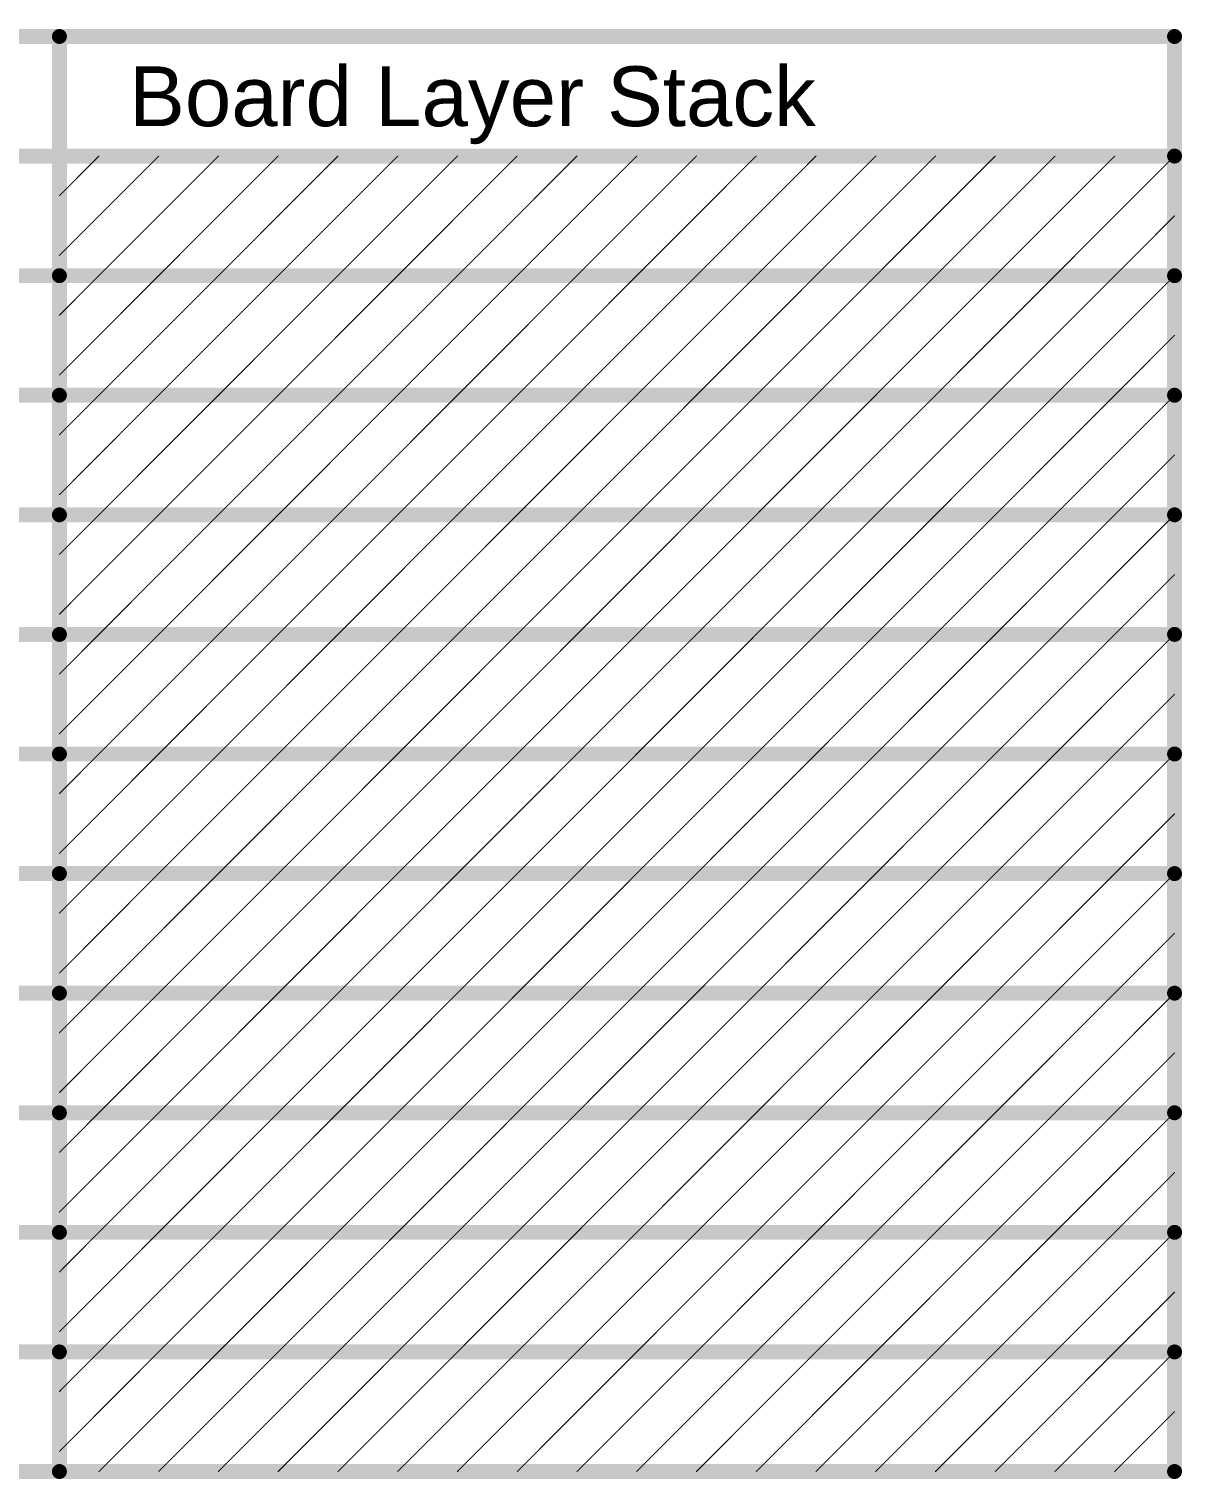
# Model space of a CAD drawing. Header units: inches. Extents: x 0 to 35.2, y -0.7 to 15.9.
# Drawn here: x 6.689 to 7.847, y 2.277 to 3.733 of the extents above; entities that cross this region are included whole.
import ezdxf

# ---------------------------------------------------------------- set-up
doc = ezdxf.new("R2010")
doc.units = ezdxf.units.IN
doc.header["$MEASUREMENT"] = 0
doc.layers.add('Mechanical 3', color=76, linetype='Continuous')
doc.styles.add('Arial', font='', dxfattribs={"height": 0.2})
doc.styles.get('Arial').set_extended_font_data('Arial')

msp = doc.modelspace()

# ---------------------------------------------------------------- linework, layer by layer
at = {"layer": 'Mechanical 3'}
for points, const_width in [([(3.3003, 3.725), (7.8391, 3.725)], 0.015), ([(6.7195, 2.285), (6.7195, 3.725)], 0.015), ([(7.8391, 2.285), (7.8391, 3.725)], 0.015), ([(3.3003, 3.605), (7.8391, 3.605)], 0.015), ([(6.7195, 3.5053), (6.8191, 3.605)], 0.001), ([(6.7195, 3.5653), (6.7591, 3.605)], 0.001), ([(6.7591, 3.485), (6.8791, 3.605)], 0.001), ([(6.8191, 3.485), (6.9391, 3.605)], 0.001), ([(6.8791, 3.485), (6.9991, 3.605)], 0.001), ([(6.9391, 3.485), (7.0591, 3.605)], 0.001), ([(6.9991, 3.485), (7.1191, 3.605)], 0.001), ([(7.0591, 3.485), (7.1791, 3.605)], 0.001), ([(7.1191, 3.485), (7.2391, 3.605)], 0.001), ([(7.1791, 3.485), (7.2991, 3.605)], 0.001), ([(7.2391, 3.485), (7.3591, 3.605)], 0.001), ([(7.2991, 3.485), (7.4191, 3.605)], 0.001), ([(7.3591, 3.485), (7.4791, 3.605)], 0.001), ([(7.4191, 3.485), (7.5391, 3.605)], 0.001), ([(7.4791, 3.485), (7.5991, 3.605)], 0.001), ([(7.5391, 3.485), (7.6591, 3.605)], 0.001), ([(7.5991, 3.485), (7.7191, 3.605)], 0.001), ([(7.6591, 3.485), (7.7791, 3.605)], 0.001), ([(7.7191, 3.485), (7.8391, 3.605)], 0.001), ([(7.7791, 3.485), (7.8391, 3.545)], 0.001), ([(6.1496, 3.485), (6.7195, 3.485)], 0.015), ([(6.7195, 3.485), (7.8391, 3.485)], 0.015), ([(6.7195, 3.3853), (6.8191, 3.485)], 0.001), ([(6.7195, 3.4453), (6.7591, 3.485)], 0.001), ([(6.7591, 3.365), (6.8791, 3.485)], 0.001), ([(6.8191, 3.365), (6.9391, 3.485)], 0.001), ([(6.8791, 3.365), (6.9991, 3.485)], 0.001), ([(6.9391, 3.365), (7.0591, 3.485)], 0.001), ([(6.9991, 3.365), (7.1191, 3.485)], 0.001), ([(7.0591, 3.365), (7.1791, 3.485)], 0.001), ([(7.1191, 3.365), (7.2391, 3.485)], 0.001), ([(7.1791, 3.365), (7.2991, 3.485)], 0.001), ([(7.2391, 3.365), (7.3591, 3.485)], 0.001), ([(7.2991, 3.365), (7.4191, 3.485)], 0.001), ([(7.3591, 3.365), (7.4791, 3.485)], 0.001), ([(7.4191, 3.365), (7.5391, 3.485)], 0.001), ([(7.4791, 3.365), (7.5991, 3.485)], 0.001), ([(7.5391, 3.365), (7.6591, 3.485)], 0.001), ([(7.5991, 3.365), (7.7191, 3.485)], 0.001), ([(7.6591, 3.365), (7.7791, 3.485)], 0.001), ([(7.7191, 3.365), (7.8391, 3.485)], 0.001), ([(7.7791, 3.365), (7.8391, 3.425)], 0.001), ([(6.1496, 3.365), (6.7195, 3.365)], 0.015), ([(6.7195, 3.365), (7.8391, 3.365)], 0.015), ([(6.7195, 3.2653), (6.8191, 3.365)], 0.001), ([(6.7195, 3.3253), (6.7591, 3.365)], 0.001), ([(6.7591, 3.245), (6.8791, 3.365)], 0.001), ([(6.8191, 3.245), (6.9391, 3.365)], 0.001), ([(6.8791, 3.245), (6.9991, 3.365)], 0.001), ([(6.9391, 3.245), (7.0591, 3.365)], 0.001), ([(6.9991, 3.245), (7.1191, 3.365)], 0.001), ([(7.0591, 3.245), (7.1791, 3.365)], 0.001), ([(7.1191, 3.245), (7.2391, 3.365)], 0.001), ([(7.1791, 3.245), (7.2991, 3.365)], 0.001), ([(7.2391, 3.245), (7.3591, 3.365)], 0.001), ([(7.2991, 3.245), (7.4191, 3.365)], 0.001), ([(7.3591, 3.245), (7.4791, 3.365)], 0.001), ([(7.4191, 3.245), (7.5391, 3.365)], 0.001), ([(7.4791, 3.245), (7.5991, 3.365)], 0.001), ([(7.5391, 3.245), (7.6591, 3.365)], 0.001), ([(7.5991, 3.245), (7.7191, 3.365)], 0.001), ([(7.6591, 3.245), (7.7791, 3.365)], 0.001), ([(7.7191, 3.245), (7.8391, 3.365)], 0.001), ([(7.7791, 3.245), (7.8391, 3.305)], 0.001), ([(6.1496, 3.245), (6.7195, 3.245)], 0.015), ([(6.7195, 3.245), (7.8391, 3.245)], 0.015), ([(6.7195, 3.1453), (6.8191, 3.245)], 0.001), ([(6.7195, 3.2053), (6.7591, 3.245)], 0.001), ([(6.7591, 3.125), (6.8791, 3.245)], 0.001), ([(6.8191, 3.125), (6.9391, 3.245)], 0.001), ([(6.8791, 3.125), (6.9991, 3.245)], 0.001), ([(6.9391, 3.125), (7.0591, 3.245)], 0.001), ([(6.9991, 3.125), (7.1191, 3.245)], 0.001), ([(7.0591, 3.125), (7.1791, 3.245)], 0.001), ([(7.1191, 3.125), (7.2391, 3.245)], 0.001), ([(7.1791, 3.125), (7.2991, 3.245)], 0.001), ([(7.2391, 3.125), (7.3591, 3.245)], 0.001), ([(7.2991, 3.125), (7.4191, 3.245)], 0.001), ([(7.3591, 3.125), (7.4791, 3.245)], 0.001), ([(7.4191, 3.125), (7.5391, 3.245)], 0.001), ([(7.4791, 3.125), (7.5991, 3.245)], 0.001), ([(7.5391, 3.125), (7.6591, 3.245)], 0.001), ([(7.5991, 3.125), (7.7191, 3.245)], 0.001), ([(7.6591, 3.125), (7.7791, 3.245)], 0.001), ([(7.7191, 3.125), (7.8391, 3.245)], 0.001), ([(7.7791, 3.125), (7.8391, 3.185)], 0.001), ([(6.1496, 3.125), (6.7195, 3.125)], 0.015), ([(6.7195, 3.125), (7.8391, 3.125)], 0.015), ([(6.7195, 3.0253), (6.8191, 3.125)], 0.001), ([(6.7195, 3.0853), (6.7591, 3.125)], 0.001), ([(6.7591, 3.005), (6.8791, 3.125)], 0.001), ([(6.8191, 3.005), (6.9391, 3.125)], 0.001), ([(6.8791, 3.005), (6.9991, 3.125)], 0.001), ([(6.9391, 3.005), (7.0591, 3.125)], 0.001), ([(6.9991, 3.005), (7.1191, 3.125)], 0.001), ([(7.0591, 3.005), (7.1791, 3.125)], 0.001), ([(7.1191, 3.005), (7.2391, 3.125)], 0.001), ([(7.1791, 3.005), (7.2991, 3.125)], 0.001), ([(7.2391, 3.005), (7.3591, 3.125)], 0.001), ([(7.2991, 3.005), (7.4191, 3.125)], 0.001), ([(7.3591, 3.005), (7.4791, 3.125)], 0.001), ([(7.4191, 3.005), (7.5391, 3.125)], 0.001), ([(7.4791, 3.005), (7.5991, 3.125)], 0.001), ([(7.5391, 3.005), (7.6591, 3.125)], 0.001), ([(7.5991, 3.005), (7.7191, 3.125)], 0.001), ([(7.6591, 3.005), (7.7791, 3.125)], 0.001), ([(7.7191, 3.005), (7.8391, 3.125)], 0.001), ([(7.7791, 3.005), (7.8391, 3.065)], 0.001), ([(6.1496, 3.005), (6.7195, 3.005)], 0.015), ([(6.7195, 3.005), (7.8391, 3.005)], 0.015), ([(6.7195, 2.9053), (6.8191, 3.005)], 0.001), ([(6.7195, 2.9653), (6.7591, 3.005)], 0.001), ([(6.7591, 2.885), (6.8791, 3.005)], 0.001), ([(6.8191, 2.885), (6.9391, 3.005)], 0.001), ([(6.8791, 2.885), (6.9991, 3.005)], 0.001), ([(6.9391, 2.885), (7.0591, 3.005)], 0.001), ([(6.9991, 2.885), (7.1191, 3.005)], 0.001), ([(7.0591, 2.885), (7.1791, 3.005)], 0.001), ([(7.1191, 2.885), (7.2391, 3.005)], 0.001), ([(7.1791, 2.885), (7.2991, 3.005)], 0.001), ([(7.2391, 2.885), (7.3591, 3.005)], 0.001), ([(7.2991, 2.885), (7.4191, 3.005)], 0.001), ([(7.3591, 2.885), (7.4791, 3.005)], 0.001), ([(7.4191, 2.885), (7.5391, 3.005)], 0.001), ([(7.4791, 2.885), (7.5991, 3.005)], 0.001), ([(7.5391, 2.885), (7.6591, 3.005)], 0.001), ([(7.5991, 2.885), (7.7191, 3.005)], 0.001), ([(7.6591, 2.885), (7.7791, 3.005)], 0.001), ([(7.7191, 2.885), (7.8391, 3.005)], 0.001), ([(7.7791, 2.885), (7.8391, 2.945)], 0.001), ([(6.1496, 2.885), (6.7195, 2.885)], 0.015), ([(6.7195, 2.885), (7.8391, 2.885)], 0.015), ([(6.7195, 2.7853), (6.8191, 2.885)], 0.001), ([(6.7195, 2.8453), (6.7591, 2.885)], 0.001), ([(6.7591, 2.765), (6.8791, 2.885)], 0.001), ([(6.8191, 2.765), (6.9391, 2.885)], 0.001), ([(6.8791, 2.765), (6.9991, 2.885)], 0.001), ([(6.9391, 2.765), (7.0591, 2.885)], 0.001), ([(6.9991, 2.765), (7.1191, 2.885)], 0.001), ([(7.0591, 2.765), (7.1791, 2.885)], 0.001), ([(7.1191, 2.765), (7.2391, 2.885)], 0.001), ([(7.1791, 2.765), (7.2991, 2.885)], 0.001), ([(7.2391, 2.765), (7.3591, 2.885)], 0.001), ([(7.2991, 2.765), (7.4191, 2.885)], 0.001), ([(7.3591, 2.765), (7.4791, 2.885)], 0.001), ([(7.4191, 2.765), (7.5391, 2.885)], 0.001), ([(7.4791, 2.765), (7.5991, 2.885)], 0.001), ([(7.5391, 2.765), (7.6591, 2.885)], 0.001), ([(7.5991, 2.765), (7.7191, 2.885)], 0.001), ([(7.6591, 2.765), (7.7791, 2.885)], 0.001), ([(7.7191, 2.765), (7.8391, 2.885)], 0.001), ([(7.7791, 2.765), (7.8391, 2.825)], 0.001), ([(6.1496, 2.765), (6.7195, 2.765)], 0.015), ([(6.7195, 2.765), (7.8391, 2.765)], 0.015), ([(6.7195, 2.6653), (6.8191, 2.765)], 0.001), ([(6.7195, 2.7253), (6.7591, 2.765)], 0.001), ([(6.7591, 2.645), (6.8791, 2.765)], 0.001), ([(6.8191, 2.645), (6.9391, 2.765)], 0.001), ([(6.8791, 2.645), (6.9991, 2.765)], 0.001), ([(6.9391, 2.645), (7.0591, 2.765)], 0.001), ([(6.9991, 2.645), (7.1191, 2.765)], 0.001), ([(7.0591, 2.645), (7.1791, 2.765)], 0.001), ([(7.1191, 2.645), (7.2391, 2.765)], 0.001), ([(7.1791, 2.645), (7.2991, 2.765)], 0.001), ([(7.2391, 2.645), (7.3591, 2.765)], 0.001), ([(7.2991, 2.645), (7.4191, 2.765)], 0.001), ([(7.3591, 2.645), (7.4791, 2.765)], 0.001), ([(7.4191, 2.645), (7.5391, 2.765)], 0.001), ([(7.4791, 2.645), (7.5991, 2.765)], 0.001), ([(7.5391, 2.645), (7.6591, 2.765)], 0.001), ([(7.5991, 2.645), (7.7191, 2.765)], 0.001), ([(7.6591, 2.645), (7.7791, 2.765)], 0.001), ([(7.7191, 2.645), (7.8391, 2.765)], 0.001), ([(7.7791, 2.645), (7.8391, 2.705)], 0.001), ([(6.1496, 2.645), (6.7195, 2.645)], 0.015), ([(6.7195, 2.645), (7.8391, 2.645)], 0.015), ([(6.7195, 2.5453), (6.8191, 2.645)], 0.001), ([(6.7195, 2.6053), (6.7591, 2.645)], 0.001), ([(6.7591, 2.525), (6.8791, 2.645)], 0.001), ([(6.8191, 2.525), (6.9391, 2.645)], 0.001), ([(6.8791, 2.525), (6.9991, 2.645)], 0.001), ([(6.9391, 2.525), (7.0591, 2.645)], 0.001), ([(6.9991, 2.525), (7.1191, 2.645)], 0.001), ([(7.0591, 2.525), (7.1791, 2.645)], 0.001), ([(7.1191, 2.525), (7.2391, 2.645)], 0.001), ([(7.1791, 2.525), (7.2991, 2.645)], 0.001), ([(7.2391, 2.525), (7.3591, 2.645)], 0.001), ([(7.2991, 2.525), (7.4191, 2.645)], 0.001), ([(7.3591, 2.525), (7.4791, 2.645)], 0.001), ([(7.4191, 2.525), (7.5391, 2.645)], 0.001), ([(7.4791, 2.525), (7.5991, 2.645)], 0.001), ([(7.5391, 2.525), (7.6591, 2.645)], 0.001), ([(7.5991, 2.525), (7.7191, 2.645)], 0.001), ([(7.6591, 2.525), (7.7791, 2.645)], 0.001), ([(7.7191, 2.525), (7.8391, 2.645)], 0.001), ([(7.7791, 2.525), (7.8391, 2.585)], 0.001), ([(6.1496, 2.525), (6.7195, 2.525)], 0.015), ([(6.7195, 2.525), (7.8391, 2.525)], 0.015), ([(6.7195, 2.4253), (6.8191, 2.525)], 0.001), ([(6.7195, 2.4853), (6.7591, 2.525)], 0.001), ([(6.7591, 2.405), (6.8791, 2.525)], 0.001), ([(6.8191, 2.405), (6.9391, 2.525)], 0.001), ([(6.8791, 2.405), (6.9991, 2.525)], 0.001), ([(6.9391, 2.405), (7.0591, 2.525)], 0.001), ([(6.9991, 2.405), (7.1191, 2.525)], 0.001), ([(7.0591, 2.405), (7.1791, 2.525)], 0.001), ([(7.1191, 2.405), (7.2391, 2.525)], 0.001), ([(7.1791, 2.405), (7.2991, 2.525)], 0.001), ([(7.2391, 2.405), (7.3591, 2.525)], 0.001), ([(7.2991, 2.405), (7.4191, 2.525)], 0.001), ([(7.3591, 2.405), (7.4791, 2.525)], 0.001), ([(7.4191, 2.405), (7.5391, 2.525)], 0.001), ([(7.4791, 2.405), (7.5991, 2.525)], 0.001), ([(7.5391, 2.405), (7.6591, 2.525)], 0.001), ([(7.5991, 2.405), (7.7191, 2.525)], 0.001), ([(7.6591, 2.405), (7.7791, 2.525)], 0.001), ([(7.7191, 2.405), (7.8391, 2.525)], 0.001), ([(7.7791, 2.405), (7.8391, 2.465)], 0.001), ([(6.1496, 2.405), (6.7195, 2.405)], 0.015), ([(6.7195, 2.405), (7.8391, 2.405)], 0.015), ([(6.7195, 2.3053), (6.8191, 2.405)], 0.001), ([(6.7195, 2.3653), (6.7591, 2.405)], 0.001), ([(6.7591, 2.285), (6.8791, 2.405)], 0.001), ([(6.8191, 2.285), (6.9391, 2.405)], 0.001), ([(6.8791, 2.285), (6.9991, 2.405)], 0.001), ([(6.9391, 2.285), (7.0591, 2.405)], 0.001), ([(6.9991, 2.285), (7.1191, 2.405)], 0.001), ([(7.0591, 2.285), (7.1791, 2.405)], 0.001), ([(7.1191, 2.285), (7.2391, 2.405)], 0.001), ([(7.1791, 2.285), (7.2991, 2.405)], 0.001), ([(7.2391, 2.285), (7.3591, 2.405)], 0.001), ([(7.2991, 2.285), (7.4191, 2.405)], 0.001), ([(7.3591, 2.285), (7.4791, 2.405)], 0.001), ([(7.4191, 2.285), (7.5391, 2.405)], 0.001), ([(7.4791, 2.285), (7.5991, 2.405)], 0.001), ([(7.5391, 2.285), (7.6591, 2.405)], 0.001), ([(7.5991, 2.285), (7.7191, 2.405)], 0.001), ([(7.6591, 2.285), (7.7791, 2.405)], 0.001), ([(7.7191, 2.285), (7.8391, 2.405)], 0.001), ([(7.7791, 2.285), (7.8391, 2.345)], 0.001), ([(6.1496, 2.285), (6.7195, 2.285)], 0.015), ([(6.7195, 2.285), (7.8391, 2.285)], 0.015)]:
    msp.add_lwpolyline(points, dxfattribs=dict(at, const_width=const_width))
for points, const_width in [([(6.7157, 3.725, 1), (6.7232, 3.725, 1)], 0.0075), ([(7.8354, 3.725, 1), (7.8429, 3.725, 1)], 0.0075), ([(7.8354, 3.725, 1), (7.8429, 3.725, 1)], 0.0075), ([(7.8354, 3.605, 1), (7.8429, 3.605, 1)], 0.0075), ([(6.7589, 3.605, 1), (6.7594, 3.605, 1)], 0.0005), ([(6.8189, 3.605, 1), (6.8194, 3.605, 1)], 0.0005), ([(6.8789, 3.605, 1), (6.8794, 3.605, 1)], 0.0005), ([(6.9389, 3.605, 1), (6.9394, 3.605, 1)], 0.0005), ([(6.9989, 3.605, 1), (6.9994, 3.605, 1)], 0.0005), ([(7.0589, 3.605, 1), (7.0594, 3.605, 1)], 0.0005), ([(7.1189, 3.605, 1), (7.1194, 3.605, 1)], 0.0005), ([(7.1789, 3.605, 1), (7.1794, 3.605, 1)], 0.0005), ([(7.2389, 3.605, 1), (7.2394, 3.605, 1)], 0.0005), ([(7.2989, 3.605, 1), (7.2994, 3.605, 1)], 0.0005), ([(7.3589, 3.605, 1), (7.3594, 3.605, 1)], 0.0005), ([(7.4189, 3.605, 1), (7.4194, 3.605, 1)], 0.0005), ([(7.4789, 3.605, 1), (7.4794, 3.605, 1)], 0.0005), ([(7.5389, 3.605, 1), (7.5394, 3.605, 1)], 0.0005), ([(7.5989, 3.605, 1), (7.5994, 3.605, 1)], 0.0005), ([(7.6589, 3.605, 1), (7.6594, 3.605, 1)], 0.0005), ([(7.7189, 3.605, 1), (7.7194, 3.605, 1)], 0.0005), ([(7.7789, 3.605, 1), (7.7794, 3.605, 1)], 0.0005), ([(7.8389, 3.605, 1), (7.8394, 3.605, 1)], 0.0005), ([(6.7192, 3.5653, 1), (6.7197, 3.5653, 1)], 0.0005), ([(7.8389, 3.545, 1), (7.8394, 3.545, 1)], 0.0005), ([(6.7157, 3.485, 1), (6.7232, 3.485, 1)], 0.0075), ([(6.7157, 3.485, 1), (6.7232, 3.485, 1)], 0.0075), ([(6.7192, 3.5053, 1), (6.7197, 3.5053, 1)], 0.0005), ([(7.8354, 3.485, 1), (7.8429, 3.485, 1)], 0.0075), ([(6.7589, 3.485, 1), (6.7594, 3.485, 1)], 0.0005), ([(6.7589, 3.485, 1), (6.7594, 3.485, 1)], 0.0005), ([(6.8189, 3.485, 1), (6.8194, 3.485, 1)], 0.0005), ([(6.8189, 3.485, 1), (6.8194, 3.485, 1)], 0.0005), ([(6.8789, 3.485, 1), (6.8794, 3.485, 1)], 0.0005), ([(6.8789, 3.485, 1), (6.8794, 3.485, 1)], 0.0005), ([(6.9389, 3.485, 1), (6.9394, 3.485, 1)], 0.0005), ([(6.9389, 3.485, 1), (6.9394, 3.485, 1)], 0.0005), ([(6.9989, 3.485, 1), (6.9994, 3.485, 1)], 0.0005), ([(6.9989, 3.485, 1), (6.9994, 3.485, 1)], 0.0005), ([(7.0589, 3.485, 1), (7.0594, 3.485, 1)], 0.0005), ([(7.0589, 3.485, 1), (7.0594, 3.485, 1)], 0.0005), ([(7.1189, 3.485, 1), (7.1194, 3.485, 1)], 0.0005), ([(7.1189, 3.485, 1), (7.1194, 3.485, 1)], 0.0005), ([(7.1789, 3.485, 1), (7.1794, 3.485, 1)], 0.0005), ([(7.1789, 3.485, 1), (7.1794, 3.485, 1)], 0.0005), ([(7.2389, 3.485, 1), (7.2394, 3.485, 1)], 0.0005), ([(7.2389, 3.485, 1), (7.2394, 3.485, 1)], 0.0005), ([(7.2989, 3.485, 1), (7.2994, 3.485, 1)], 0.0005), ([(7.2989, 3.485, 1), (7.2994, 3.485, 1)], 0.0005), ([(7.3589, 3.485, 1), (7.3594, 3.485, 1)], 0.0005), ([(7.3589, 3.485, 1), (7.3594, 3.485, 1)], 0.0005), ([(7.4189, 3.485, 1), (7.4194, 3.485, 1)], 0.0005), ([(7.4189, 3.485, 1), (7.4194, 3.485, 1)], 0.0005), ([(7.4789, 3.485, 1), (7.4794, 3.485, 1)], 0.0005), ([(7.4789, 3.485, 1), (7.4794, 3.485, 1)], 0.0005), ([(7.5389, 3.485, 1), (7.5394, 3.485, 1)], 0.0005), ([(7.5389, 3.485, 1), (7.5394, 3.485, 1)], 0.0005), ([(7.5989, 3.485, 1), (7.5994, 3.485, 1)], 0.0005), ([(7.5989, 3.485, 1), (7.5994, 3.485, 1)], 0.0005), ([(7.6589, 3.485, 1), (7.6594, 3.485, 1)], 0.0005), ([(7.6589, 3.485, 1), (7.6594, 3.485, 1)], 0.0005), ([(7.7189, 3.485, 1), (7.7194, 3.485, 1)], 0.0005), ([(7.7189, 3.485, 1), (7.7194, 3.485, 1)], 0.0005), ([(7.7789, 3.485, 1), (7.7794, 3.485, 1)], 0.0005), ([(7.7789, 3.485, 1), (7.7794, 3.485, 1)], 0.0005), ([(7.8389, 3.485, 1), (7.8394, 3.485, 1)], 0.0005), ([(6.7192, 3.4453, 1), (6.7197, 3.4453, 1)], 0.0005), ([(7.8389, 3.425, 1), (7.8394, 3.425, 1)], 0.0005), ([(6.7192, 3.3853, 1), (6.7197, 3.3853, 1)], 0.0005), ([(6.7157, 3.365, 1), (6.7232, 3.365, 1)], 0.0075), ([(6.7157, 3.365, 1), (6.7232, 3.365, 1)], 0.0075), ([(6.7589, 3.365, 1), (6.7594, 3.365, 1)], 0.0005), ([(6.7589, 3.365, 1), (6.7594, 3.365, 1)], 0.0005), ([(6.8189, 3.365, 1), (6.8194, 3.365, 1)], 0.0005), ([(6.8189, 3.365, 1), (6.8194, 3.365, 1)], 0.0005), ([(6.8789, 3.365, 1), (6.8794, 3.365, 1)], 0.0005), ([(6.8789, 3.365, 1), (6.8794, 3.365, 1)], 0.0005), ([(6.9389, 3.365, 1), (6.9394, 3.365, 1)], 0.0005), ([(6.9389, 3.365, 1), (6.9394, 3.365, 1)], 0.0005), ([(6.9989, 3.365, 1), (6.9994, 3.365, 1)], 0.0005), ([(6.9989, 3.365, 1), (6.9994, 3.365, 1)], 0.0005), ([(7.0589, 3.365, 1), (7.0594, 3.365, 1)], 0.0005), ([(7.0589, 3.365, 1), (7.0594, 3.365, 1)], 0.0005), ([(7.1189, 3.365, 1), (7.1194, 3.365, 1)], 0.0005), ([(7.1189, 3.365, 1), (7.1194, 3.365, 1)], 0.0005), ([(7.1789, 3.365, 1), (7.1794, 3.365, 1)], 0.0005), ([(7.1789, 3.365, 1), (7.1794, 3.365, 1)], 0.0005), ([(7.2389, 3.365, 1), (7.2394, 3.365, 1)], 0.0005), ([(7.2389, 3.365, 1), (7.2394, 3.365, 1)], 0.0005), ([(7.2989, 3.365, 1), (7.2994, 3.365, 1)], 0.0005), ([(7.2989, 3.365, 1), (7.2994, 3.365, 1)], 0.0005), ([(7.3589, 3.365, 1), (7.3594, 3.365, 1)], 0.0005), ([(7.3589, 3.365, 1), (7.3594, 3.365, 1)], 0.0005), ([(7.4189, 3.365, 1), (7.4194, 3.365, 1)], 0.0005), ([(7.4189, 3.365, 1), (7.4194, 3.365, 1)], 0.0005), ([(7.4789, 3.365, 1), (7.4794, 3.365, 1)], 0.0005), ([(7.4789, 3.365, 1), (7.4794, 3.365, 1)], 0.0005), ([(7.5389, 3.365, 1), (7.5394, 3.365, 1)], 0.0005), ([(7.5389, 3.365, 1), (7.5394, 3.365, 1)], 0.0005), ([(7.5989, 3.365, 1), (7.5994, 3.365, 1)], 0.0005), ([(7.5989, 3.365, 1), (7.5994, 3.365, 1)], 0.0005), ([(7.6589, 3.365, 1), (7.6594, 3.365, 1)], 0.0005), ([(7.6589, 3.365, 1), (7.6594, 3.365, 1)], 0.0005), ([(7.7189, 3.365, 1), (7.7194, 3.365, 1)], 0.0005), ([(7.7189, 3.365, 1), (7.7194, 3.365, 1)], 0.0005), ([(7.7789, 3.365, 1), (7.7794, 3.365, 1)], 0.0005), ([(7.7789, 3.365, 1), (7.7794, 3.365, 1)], 0.0005), ([(7.8354, 3.365, 1), (7.8429, 3.365, 1)], 0.0075), ([(7.8389, 3.365, 1), (7.8394, 3.365, 1)], 0.0005), ([(6.7192, 3.3253, 1), (6.7197, 3.3253, 1)], 0.0005), ([(7.8389, 3.305, 1), (7.8394, 3.305, 1)], 0.0005), ([(6.7192, 3.2653, 1), (6.7197, 3.2653, 1)], 0.0005), ([(6.7157, 3.245, 1), (6.7232, 3.245, 1)], 0.0075), ([(6.7157, 3.245, 1), (6.7232, 3.245, 1)], 0.0075), ([(6.7589, 3.245, 1), (6.7594, 3.245, 1)], 0.0005), ([(6.7589, 3.245, 1), (6.7594, 3.245, 1)], 0.0005), ([(6.8189, 3.245, 1), (6.8194, 3.245, 1)], 0.0005), ([(6.8189, 3.245, 1), (6.8194, 3.245, 1)], 0.0005), ([(6.8789, 3.245, 1), (6.8794, 3.245, 1)], 0.0005), ([(6.8789, 3.245, 1), (6.8794, 3.245, 1)], 0.0005), ([(6.9389, 3.245, 1), (6.9394, 3.245, 1)], 0.0005), ([(6.9389, 3.245, 1), (6.9394, 3.245, 1)], 0.0005), ([(6.9989, 3.245, 1), (6.9994, 3.245, 1)], 0.0005), ([(6.9989, 3.245, 1), (6.9994, 3.245, 1)], 0.0005), ([(7.0589, 3.245, 1), (7.0594, 3.245, 1)], 0.0005), ([(7.0589, 3.245, 1), (7.0594, 3.245, 1)], 0.0005), ([(7.1189, 3.245, 1), (7.1194, 3.245, 1)], 0.0005), ([(7.1189, 3.245, 1), (7.1194, 3.245, 1)], 0.0005), ([(7.1789, 3.245, 1), (7.1794, 3.245, 1)], 0.0005), ([(7.1789, 3.245, 1), (7.1794, 3.245, 1)], 0.0005), ([(7.2389, 3.245, 1), (7.2394, 3.245, 1)], 0.0005), ([(7.2389, 3.245, 1), (7.2394, 3.245, 1)], 0.0005), ([(7.2989, 3.245, 1), (7.2994, 3.245, 1)], 0.0005), ([(7.2989, 3.245, 1), (7.2994, 3.245, 1)], 0.0005), ([(7.3589, 3.245, 1), (7.3594, 3.245, 1)], 0.0005), ([(7.3589, 3.245, 1), (7.3594, 3.245, 1)], 0.0005), ([(7.4189, 3.245, 1), (7.4194, 3.245, 1)], 0.0005), ([(7.4189, 3.245, 1), (7.4194, 3.245, 1)], 0.0005), ([(7.4789, 3.245, 1), (7.4794, 3.245, 1)], 0.0005), ([(7.4789, 3.245, 1), (7.4794, 3.245, 1)], 0.0005), ([(7.5389, 3.245, 1), (7.5394, 3.245, 1)], 0.0005), ([(7.5389, 3.245, 1), (7.5394, 3.245, 1)], 0.0005), ([(7.5989, 3.245, 1), (7.5994, 3.245, 1)], 0.0005), ([(7.5989, 3.245, 1), (7.5994, 3.245, 1)], 0.0005), ([(7.6589, 3.245, 1), (7.6594, 3.245, 1)], 0.0005), ([(7.6589, 3.245, 1), (7.6594, 3.245, 1)], 0.0005), ([(7.7189, 3.245, 1), (7.7194, 3.245, 1)], 0.0005), ([(7.7189, 3.245, 1), (7.7194, 3.245, 1)], 0.0005), ([(7.7789, 3.245, 1), (7.7794, 3.245, 1)], 0.0005), ([(7.7789, 3.245, 1), (7.7794, 3.245, 1)], 0.0005), ([(7.8354, 3.245, 1), (7.8429, 3.245, 1)], 0.0075), ([(7.8389, 3.245, 1), (7.8394, 3.245, 1)], 0.0005), ([(6.7192, 3.2053, 1), (6.7197, 3.2053, 1)], 0.0005), ([(7.8389, 3.185, 1), (7.8394, 3.185, 1)], 0.0005), ([(6.7192, 3.1453, 1), (6.7197, 3.1453, 1)], 0.0005), ([(6.7157, 3.125, 1), (6.7232, 3.125, 1)], 0.0075), ([(6.7157, 3.125, 1), (6.7232, 3.125, 1)], 0.0075), ([(7.8354, 3.125, 1), (7.8429, 3.125, 1)], 0.0075), ([(6.7589, 3.125, 1), (6.7594, 3.125, 1)], 0.0005), ([(6.7589, 3.125, 1), (6.7594, 3.125, 1)], 0.0005), ([(6.8189, 3.125, 1), (6.8194, 3.125, 1)], 0.0005), ([(6.8189, 3.125, 1), (6.8194, 3.125, 1)], 0.0005), ([(6.8789, 3.125, 1), (6.8794, 3.125, 1)], 0.0005), ([(6.8789, 3.125, 1), (6.8794, 3.125, 1)], 0.0005), ([(6.9389, 3.125, 1), (6.9394, 3.125, 1)], 0.0005), ([(6.9389, 3.125, 1), (6.9394, 3.125, 1)], 0.0005), ([(6.9989, 3.125, 1), (6.9994, 3.125, 1)], 0.0005), ([(6.9989, 3.125, 1), (6.9994, 3.125, 1)], 0.0005), ([(7.0589, 3.125, 1), (7.0594, 3.125, 1)], 0.0005), ([(7.0589, 3.125, 1), (7.0594, 3.125, 1)], 0.0005), ([(7.1189, 3.125, 1), (7.1194, 3.125, 1)], 0.0005), ([(7.1189, 3.125, 1), (7.1194, 3.125, 1)], 0.0005), ([(7.1789, 3.125, 1), (7.1794, 3.125, 1)], 0.0005), ([(7.1789, 3.125, 1), (7.1794, 3.125, 1)], 0.0005), ([(7.2389, 3.125, 1), (7.2394, 3.125, 1)], 0.0005), ([(7.2389, 3.125, 1), (7.2394, 3.125, 1)], 0.0005), ([(7.2989, 3.125, 1), (7.2994, 3.125, 1)], 0.0005), ([(7.2989, 3.125, 1), (7.2994, 3.125, 1)], 0.0005), ([(7.3589, 3.125, 1), (7.3594, 3.125, 1)], 0.0005), ([(7.3589, 3.125, 1), (7.3594, 3.125, 1)], 0.0005), ([(7.4189, 3.125, 1), (7.4194, 3.125, 1)], 0.0005), ([(7.4189, 3.125, 1), (7.4194, 3.125, 1)], 0.0005), ([(7.4789, 3.125, 1), (7.4794, 3.125, 1)], 0.0005), ([(7.4789, 3.125, 1), (7.4794, 3.125, 1)], 0.0005), ([(7.5389, 3.125, 1), (7.5394, 3.125, 1)], 0.0005), ([(7.5389, 3.125, 1), (7.5394, 3.125, 1)], 0.0005), ([(7.5989, 3.125, 1), (7.5994, 3.125, 1)], 0.0005), ([(7.5989, 3.125, 1), (7.5994, 3.125, 1)], 0.0005), ([(7.6589, 3.125, 1), (7.6594, 3.125, 1)], 0.0005), ([(7.6589, 3.125, 1), (7.6594, 3.125, 1)], 0.0005), ([(7.7189, 3.125, 1), (7.7194, 3.125, 1)], 0.0005), ([(7.7189, 3.125, 1), (7.7194, 3.125, 1)], 0.0005), ([(7.7789, 3.125, 1), (7.7794, 3.125, 1)], 0.0005), ([(7.7789, 3.125, 1), (7.7794, 3.125, 1)], 0.0005), ([(7.8389, 3.125, 1), (7.8394, 3.125, 1)], 0.0005), ([(6.7192, 3.0853, 1), (6.7197, 3.0853, 1)], 0.0005), ([(7.8389, 3.065, 1), (7.8394, 3.065, 1)], 0.0005), ([(6.7157, 3.005, 1), (6.7232, 3.005, 1)], 0.0075), ([(6.7157, 3.005, 1), (6.7232, 3.005, 1)], 0.0075), ([(6.7192, 3.0253, 1), (6.7197, 3.0253, 1)], 0.0005), ([(7.8354, 3.005, 1), (7.8429, 3.005, 1)], 0.0075), ([(6.7589, 3.005, 1), (6.7594, 3.005, 1)], 0.0005), ([(6.7589, 3.005, 1), (6.7594, 3.005, 1)], 0.0005), ([(6.8189, 3.005, 1), (6.8194, 3.005, 1)], 0.0005), ([(6.8189, 3.005, 1), (6.8194, 3.005, 1)], 0.0005), ([(6.8789, 3.005, 1), (6.8794, 3.005, 1)], 0.0005), ([(6.8789, 3.005, 1), (6.8794, 3.005, 1)], 0.0005), ([(6.9389, 3.005, 1), (6.9394, 3.005, 1)], 0.0005), ([(6.9389, 3.005, 1), (6.9394, 3.005, 1)], 0.0005), ([(6.9989, 3.005, 1), (6.9994, 3.005, 1)], 0.0005), ([(6.9989, 3.005, 1), (6.9994, 3.005, 1)], 0.0005), ([(7.0589, 3.005, 1), (7.0594, 3.005, 1)], 0.0005), ([(7.0589, 3.005, 1), (7.0594, 3.005, 1)], 0.0005), ([(7.1189, 3.005, 1), (7.1194, 3.005, 1)], 0.0005), ([(7.1189, 3.005, 1), (7.1194, 3.005, 1)], 0.0005), ([(7.1789, 3.005, 1), (7.1794, 3.005, 1)], 0.0005), ([(7.1789, 3.005, 1), (7.1794, 3.005, 1)], 0.0005), ([(7.2389, 3.005, 1), (7.2394, 3.005, 1)], 0.0005), ([(7.2389, 3.005, 1), (7.2394, 3.005, 1)], 0.0005), ([(7.2989, 3.005, 1), (7.2994, 3.005, 1)], 0.0005), ([(7.2989, 3.005, 1), (7.2994, 3.005, 1)], 0.0005), ([(7.3589, 3.005, 1), (7.3594, 3.005, 1)], 0.0005), ([(7.3589, 3.005, 1), (7.3594, 3.005, 1)], 0.0005), ([(7.4189, 3.005, 1), (7.4194, 3.005, 1)], 0.0005), ([(7.4189, 3.005, 1), (7.4194, 3.005, 1)], 0.0005), ([(7.4789, 3.005, 1), (7.4794, 3.005, 1)], 0.0005), ([(7.4789, 3.005, 1), (7.4794, 3.005, 1)], 0.0005), ([(7.5389, 3.005, 1), (7.5394, 3.005, 1)], 0.0005), ([(7.5389, 3.005, 1), (7.5394, 3.005, 1)], 0.0005), ([(7.5989, 3.005, 1), (7.5994, 3.005, 1)], 0.0005), ([(7.5989, 3.005, 1), (7.5994, 3.005, 1)], 0.0005), ([(7.6589, 3.005, 1), (7.6594, 3.005, 1)], 0.0005), ([(7.6589, 3.005, 1), (7.6594, 3.005, 1)], 0.0005), ([(7.7189, 3.005, 1), (7.7194, 3.005, 1)], 0.0005), ([(7.7189, 3.005, 1), (7.7194, 3.005, 1)], 0.0005), ([(7.7789, 3.005, 1), (7.7794, 3.005, 1)], 0.0005), ([(7.7789, 3.005, 1), (7.7794, 3.005, 1)], 0.0005), ([(7.8389, 3.005, 1), (7.8394, 3.005, 1)], 0.0005), ([(6.7192, 2.9653, 1), (6.7197, 2.9653, 1)], 0.0005), ([(7.8389, 2.945, 1), (7.8394, 2.945, 1)], 0.0005), ([(6.7192, 2.9053, 1), (6.7197, 2.9053, 1)], 0.0005), ([(6.7157, 2.885, 1), (6.7232, 2.885, 1)], 0.0075), ([(6.7157, 2.885, 1), (6.7232, 2.885, 1)], 0.0075), ([(6.7589, 2.885, 1), (6.7594, 2.885, 1)], 0.0005), ([(6.7589, 2.885, 1), (6.7594, 2.885, 1)], 0.0005), ([(6.8189, 2.885, 1), (6.8194, 2.885, 1)], 0.0005), ([(6.8189, 2.885, 1), (6.8194, 2.885, 1)], 0.0005), ([(6.8789, 2.885, 1), (6.8794, 2.885, 1)], 0.0005), ([(6.8789, 2.885, 1), (6.8794, 2.885, 1)], 0.0005), ([(6.9389, 2.885, 1), (6.9394, 2.885, 1)], 0.0005), ([(6.9389, 2.885, 1), (6.9394, 2.885, 1)], 0.0005), ([(6.9989, 2.885, 1), (6.9994, 2.885, 1)], 0.0005), ([(6.9989, 2.885, 1), (6.9994, 2.885, 1)], 0.0005), ([(7.0589, 2.885, 1), (7.0594, 2.885, 1)], 0.0005), ([(7.0589, 2.885, 1), (7.0594, 2.885, 1)], 0.0005), ([(7.1189, 2.885, 1), (7.1194, 2.885, 1)], 0.0005), ([(7.1189, 2.885, 1), (7.1194, 2.885, 1)], 0.0005), ([(7.1789, 2.885, 1), (7.1794, 2.885, 1)], 0.0005), ([(7.1789, 2.885, 1), (7.1794, 2.885, 1)], 0.0005), ([(7.2389, 2.885, 1), (7.2394, 2.885, 1)], 0.0005), ([(7.2389, 2.885, 1), (7.2394, 2.885, 1)], 0.0005), ([(7.2989, 2.885, 1), (7.2994, 2.885, 1)], 0.0005), ([(7.2989, 2.885, 1), (7.2994, 2.885, 1)], 0.0005), ([(7.3589, 2.885, 1), (7.3594, 2.885, 1)], 0.0005), ([(7.3589, 2.885, 1), (7.3594, 2.885, 1)], 0.0005), ([(7.4189, 2.885, 1), (7.4194, 2.885, 1)], 0.0005), ([(7.4189, 2.885, 1), (7.4194, 2.885, 1)], 0.0005), ([(7.4789, 2.885, 1), (7.4794, 2.885, 1)], 0.0005), ([(7.4789, 2.885, 1), (7.4794, 2.885, 1)], 0.0005), ([(7.5389, 2.885, 1), (7.5394, 2.885, 1)], 0.0005), ([(7.5389, 2.885, 1), (7.5394, 2.885, 1)], 0.0005), ([(7.5989, 2.885, 1), (7.5994, 2.885, 1)], 0.0005), ([(7.5989, 2.885, 1), (7.5994, 2.885, 1)], 0.0005), ([(7.6589, 2.885, 1), (7.6594, 2.885, 1)], 0.0005), ([(7.6589, 2.885, 1), (7.6594, 2.885, 1)], 0.0005), ([(7.7189, 2.885, 1), (7.7194, 2.885, 1)], 0.0005), ([(7.7189, 2.885, 1), (7.7194, 2.885, 1)], 0.0005), ([(7.7789, 2.885, 1), (7.7794, 2.885, 1)], 0.0005), ([(7.7789, 2.885, 1), (7.7794, 2.885, 1)], 0.0005), ([(7.8354, 2.885, 1), (7.8429, 2.885, 1)], 0.0075), ([(7.8389, 2.885, 1), (7.8394, 2.885, 1)], 0.0005), ([(6.7192, 2.8453, 1), (6.7197, 2.8453, 1)], 0.0005), ([(7.8389, 2.825, 1), (7.8394, 2.825, 1)], 0.0005), ([(6.7192, 2.7853, 1), (6.7197, 2.7853, 1)], 0.0005), ([(6.7157, 2.765, 1), (6.7232, 2.765, 1)], 0.0075), ([(6.7157, 2.765, 1), (6.7232, 2.765, 1)], 0.0075), ([(6.7589, 2.765, 1), (6.7594, 2.765, 1)], 0.0005), ([(6.7589, 2.765, 1), (6.7594, 2.765, 1)], 0.0005), ([(6.8189, 2.765, 1), (6.8194, 2.765, 1)], 0.0005), ([(6.8189, 2.765, 1), (6.8194, 2.765, 1)], 0.0005), ([(6.8789, 2.765, 1), (6.8794, 2.765, 1)], 0.0005), ([(6.8789, 2.765, 1), (6.8794, 2.765, 1)], 0.0005), ([(6.9389, 2.765, 1), (6.9394, 2.765, 1)], 0.0005), ([(6.9389, 2.765, 1), (6.9394, 2.765, 1)], 0.0005), ([(6.9989, 2.765, 1), (6.9994, 2.765, 1)], 0.0005), ([(6.9989, 2.765, 1), (6.9994, 2.765, 1)], 0.0005), ([(7.0589, 2.765, 1), (7.0594, 2.765, 1)], 0.0005), ([(7.0589, 2.765, 1), (7.0594, 2.765, 1)], 0.0005), ([(7.1189, 2.765, 1), (7.1194, 2.765, 1)], 0.0005), ([(7.1189, 2.765, 1), (7.1194, 2.765, 1)], 0.0005), ([(7.1789, 2.765, 1), (7.1794, 2.765, 1)], 0.0005), ([(7.1789, 2.765, 1), (7.1794, 2.765, 1)], 0.0005), ([(7.2389, 2.765, 1), (7.2394, 2.765, 1)], 0.0005), ([(7.2389, 2.765, 1), (7.2394, 2.765, 1)], 0.0005), ([(7.2989, 2.765, 1), (7.2994, 2.765, 1)], 0.0005), ([(7.2989, 2.765, 1), (7.2994, 2.765, 1)], 0.0005), ([(7.3589, 2.765, 1), (7.3594, 2.765, 1)], 0.0005), ([(7.3589, 2.765, 1), (7.3594, 2.765, 1)], 0.0005), ([(7.4189, 2.765, 1), (7.4194, 2.765, 1)], 0.0005), ([(7.4189, 2.765, 1), (7.4194, 2.765, 1)], 0.0005), ([(7.4789, 2.765, 1), (7.4794, 2.765, 1)], 0.0005), ([(7.4789, 2.765, 1), (7.4794, 2.765, 1)], 0.0005), ([(7.5389, 2.765, 1), (7.5394, 2.765, 1)], 0.0005), ([(7.5389, 2.765, 1), (7.5394, 2.765, 1)], 0.0005), ([(7.5989, 2.765, 1), (7.5994, 2.765, 1)], 0.0005), ([(7.5989, 2.765, 1), (7.5994, 2.765, 1)], 0.0005), ([(7.6589, 2.765, 1), (7.6594, 2.765, 1)], 0.0005), ([(7.6589, 2.765, 1), (7.6594, 2.765, 1)], 0.0005), ([(7.7189, 2.765, 1), (7.7194, 2.765, 1)], 0.0005), ([(7.7189, 2.765, 1), (7.7194, 2.765, 1)], 0.0005), ([(7.7789, 2.765, 1), (7.7794, 2.765, 1)], 0.0005), ([(7.7789, 2.765, 1), (7.7794, 2.765, 1)], 0.0005), ([(7.8354, 2.765, 1), (7.8429, 2.765, 1)], 0.0075), ([(7.8389, 2.765, 1), (7.8394, 2.765, 1)], 0.0005), ([(6.7192, 2.7253, 1), (6.7197, 2.7253, 1)], 0.0005), ([(7.8389, 2.705, 1), (7.8394, 2.705, 1)], 0.0005), ([(6.7192, 2.6653, 1), (6.7197, 2.6653, 1)], 0.0005), ([(6.7157, 2.645, 1), (6.7232, 2.645, 1)], 0.0075), ([(6.7157, 2.645, 1), (6.7232, 2.645, 1)], 0.0075), ([(7.8354, 2.645, 1), (7.8429, 2.645, 1)], 0.0075), ([(6.7589, 2.645, 1), (6.7594, 2.645, 1)], 0.0005), ([(6.7589, 2.645, 1), (6.7594, 2.645, 1)], 0.0005), ([(6.8189, 2.645, 1), (6.8194, 2.645, 1)], 0.0005), ([(6.8189, 2.645, 1), (6.8194, 2.645, 1)], 0.0005), ([(6.8789, 2.645, 1), (6.8794, 2.645, 1)], 0.0005), ([(6.8789, 2.645, 1), (6.8794, 2.645, 1)], 0.0005), ([(6.9389, 2.645, 1), (6.9394, 2.645, 1)], 0.0005), ([(6.9389, 2.645, 1), (6.9394, 2.645, 1)], 0.0005), ([(6.9989, 2.645, 1), (6.9994, 2.645, 1)], 0.0005), ([(6.9989, 2.645, 1), (6.9994, 2.645, 1)], 0.0005), ([(7.0589, 2.645, 1), (7.0594, 2.645, 1)], 0.0005), ([(7.0589, 2.645, 1), (7.0594, 2.645, 1)], 0.0005), ([(7.1189, 2.645, 1), (7.1194, 2.645, 1)], 0.0005), ([(7.1189, 2.645, 1), (7.1194, 2.645, 1)], 0.0005), ([(7.1789, 2.645, 1), (7.1794, 2.645, 1)], 0.0005), ([(7.1789, 2.645, 1), (7.1794, 2.645, 1)], 0.0005), ([(7.2389, 2.645, 1), (7.2394, 2.645, 1)], 0.0005), ([(7.2389, 2.645, 1), (7.2394, 2.645, 1)], 0.0005), ([(7.2989, 2.645, 1), (7.2994, 2.645, 1)], 0.0005), ([(7.2989, 2.645, 1), (7.2994, 2.645, 1)], 0.0005), ([(7.3589, 2.645, 1), (7.3594, 2.645, 1)], 0.0005), ([(7.3589, 2.645, 1), (7.3594, 2.645, 1)], 0.0005), ([(7.4189, 2.645, 1), (7.4194, 2.645, 1)], 0.0005), ([(7.4189, 2.645, 1), (7.4194, 2.645, 1)], 0.0005), ([(7.4789, 2.645, 1), (7.4794, 2.645, 1)], 0.0005), ([(7.4789, 2.645, 1), (7.4794, 2.645, 1)], 0.0005), ([(7.5389, 2.645, 1), (7.5394, 2.645, 1)], 0.0005), ([(7.5389, 2.645, 1), (7.5394, 2.645, 1)], 0.0005), ([(7.5989, 2.645, 1), (7.5994, 2.645, 1)], 0.0005), ([(7.5989, 2.645, 1), (7.5994, 2.645, 1)], 0.0005), ([(7.6589, 2.645, 1), (7.6594, 2.645, 1)], 0.0005), ([(7.6589, 2.645, 1), (7.6594, 2.645, 1)], 0.0005), ([(7.7189, 2.645, 1), (7.7194, 2.645, 1)], 0.0005), ([(7.7189, 2.645, 1), (7.7194, 2.645, 1)], 0.0005), ([(7.7789, 2.645, 1), (7.7794, 2.645, 1)], 0.0005), ([(7.7789, 2.645, 1), (7.7794, 2.645, 1)], 0.0005), ([(7.8389, 2.645, 1), (7.8394, 2.645, 1)], 0.0005), ([(6.7192, 2.6053, 1), (6.7197, 2.6053, 1)], 0.0005), ([(7.8389, 2.585, 1), (7.8394, 2.585, 1)], 0.0005), ([(6.7157, 2.525, 1), (6.7232, 2.525, 1)], 0.0075), ([(6.7157, 2.525, 1), (6.7232, 2.525, 1)], 0.0075), ([(6.7192, 2.5453, 1), (6.7197, 2.5453, 1)], 0.0005), ([(7.8354, 2.525, 1), (7.8429, 2.525, 1)], 0.0075), ([(6.7589, 2.525, 1), (6.7594, 2.525, 1)], 0.0005), ([(6.7589, 2.525, 1), (6.7594, 2.525, 1)], 0.0005), ([(6.8189, 2.525, 1), (6.8194, 2.525, 1)], 0.0005), ([(6.8189, 2.525, 1), (6.8194, 2.525, 1)], 0.0005), ([(6.8789, 2.525, 1), (6.8794, 2.525, 1)], 0.0005), ([(6.8789, 2.525, 1), (6.8794, 2.525, 1)], 0.0005), ([(6.9389, 2.525, 1), (6.9394, 2.525, 1)], 0.0005), ([(6.9389, 2.525, 1), (6.9394, 2.525, 1)], 0.0005), ([(6.9989, 2.525, 1), (6.9994, 2.525, 1)], 0.0005), ([(6.9989, 2.525, 1), (6.9994, 2.525, 1)], 0.0005), ([(7.0589, 2.525, 1), (7.0594, 2.525, 1)], 0.0005), ([(7.0589, 2.525, 1), (7.0594, 2.525, 1)], 0.0005), ([(7.1189, 2.525, 1), (7.1194, 2.525, 1)], 0.0005), ([(7.1189, 2.525, 1), (7.1194, 2.525, 1)], 0.0005), ([(7.1789, 2.525, 1), (7.1794, 2.525, 1)], 0.0005), ([(7.1789, 2.525, 1), (7.1794, 2.525, 1)], 0.0005), ([(7.2389, 2.525, 1), (7.2394, 2.525, 1)], 0.0005), ([(7.2389, 2.525, 1), (7.2394, 2.525, 1)], 0.0005), ([(7.2989, 2.525, 1), (7.2994, 2.525, 1)], 0.0005), ([(7.2989, 2.525, 1), (7.2994, 2.525, 1)], 0.0005), ([(7.3589, 2.525, 1), (7.3594, 2.525, 1)], 0.0005), ([(7.3589, 2.525, 1), (7.3594, 2.525, 1)], 0.0005), ([(7.4189, 2.525, 1), (7.4194, 2.525, 1)], 0.0005), ([(7.4189, 2.525, 1), (7.4194, 2.525, 1)], 0.0005), ([(7.4789, 2.525, 1), (7.4794, 2.525, 1)], 0.0005), ([(7.4789, 2.525, 1), (7.4794, 2.525, 1)], 0.0005), ([(7.5389, 2.525, 1), (7.5394, 2.525, 1)], 0.0005), ([(7.5389, 2.525, 1), (7.5394, 2.525, 1)], 0.0005), ([(7.5989, 2.525, 1), (7.5994, 2.525, 1)], 0.0005), ([(7.5989, 2.525, 1), (7.5994, 2.525, 1)], 0.0005), ([(7.6589, 2.525, 1), (7.6594, 2.525, 1)], 0.0005), ([(7.6589, 2.525, 1), (7.6594, 2.525, 1)], 0.0005), ([(7.7189, 2.525, 1), (7.7194, 2.525, 1)], 0.0005), ([(7.7189, 2.525, 1), (7.7194, 2.525, 1)], 0.0005), ([(7.7789, 2.525, 1), (7.7794, 2.525, 1)], 0.0005), ([(7.7789, 2.525, 1), (7.7794, 2.525, 1)], 0.0005), ([(7.8389, 2.525, 1), (7.8394, 2.525, 1)], 0.0005), ([(6.7192, 2.4853, 1), (6.7197, 2.4853, 1)], 0.0005), ([(7.8389, 2.465, 1), (7.8394, 2.465, 1)], 0.0005), ([(6.7192, 2.4253, 1), (6.7197, 2.4253, 1)], 0.0005), ([(6.7157, 2.405, 1), (6.7232, 2.405, 1)], 0.0075), ([(6.7157, 2.405, 1), (6.7232, 2.405, 1)], 0.0075), ([(6.7589, 2.405, 1), (6.7594, 2.405, 1)], 0.0005), ([(6.7589, 2.405, 1), (6.7594, 2.405, 1)], 0.0005), ([(6.8189, 2.405, 1), (6.8194, 2.405, 1)], 0.0005), ([(6.8189, 2.405, 1), (6.8194, 2.405, 1)], 0.0005), ([(6.8789, 2.405, 1), (6.8794, 2.405, 1)], 0.0005), ([(6.8789, 2.405, 1), (6.8794, 2.405, 1)], 0.0005), ([(6.9389, 2.405, 1), (6.9394, 2.405, 1)], 0.0005), ([(6.9389, 2.405, 1), (6.9394, 2.405, 1)], 0.0005), ([(6.9989, 2.405, 1), (6.9994, 2.405, 1)], 0.0005), ([(6.9989, 2.405, 1), (6.9994, 2.405, 1)], 0.0005), ([(7.0589, 2.405, 1), (7.0594, 2.405, 1)], 0.0005), ([(7.0589, 2.405, 1), (7.0594, 2.405, 1)], 0.0005), ([(7.1189, 2.405, 1), (7.1194, 2.405, 1)], 0.0005), ([(7.1189, 2.405, 1), (7.1194, 2.405, 1)], 0.0005), ([(7.1789, 2.405, 1), (7.1794, 2.405, 1)], 0.0005), ([(7.1789, 2.405, 1), (7.1794, 2.405, 1)], 0.0005), ([(7.2389, 2.405, 1), (7.2394, 2.405, 1)], 0.0005), ([(7.2389, 2.405, 1), (7.2394, 2.405, 1)], 0.0005), ([(7.2989, 2.405, 1), (7.2994, 2.405, 1)], 0.0005), ([(7.2989, 2.405, 1), (7.2994, 2.405, 1)], 0.0005), ([(7.3589, 2.405, 1), (7.3594, 2.405, 1)], 0.0005), ([(7.3589, 2.405, 1), (7.3594, 2.405, 1)], 0.0005), ([(7.4189, 2.405, 1), (7.4194, 2.405, 1)], 0.0005), ([(7.4189, 2.405, 1), (7.4194, 2.405, 1)], 0.0005), ([(7.4789, 2.405, 1), (7.4794, 2.405, 1)], 0.0005), ([(7.4789, 2.405, 1), (7.4794, 2.405, 1)], 0.0005), ([(7.5389, 2.405, 1), (7.5394, 2.405, 1)], 0.0005), ([(7.5389, 2.405, 1), (7.5394, 2.405, 1)], 0.0005), ([(7.5989, 2.405, 1), (7.5994, 2.405, 1)], 0.0005), ([(7.5989, 2.405, 1), (7.5994, 2.405, 1)], 0.0005), ([(7.6589, 2.405, 1), (7.6594, 2.405, 1)], 0.0005), ([(7.6589, 2.405, 1), (7.6594, 2.405, 1)], 0.0005), ([(7.7189, 2.405, 1), (7.7194, 2.405, 1)], 0.0005), ([(7.7189, 2.405, 1), (7.7194, 2.405, 1)], 0.0005), ([(7.7789, 2.405, 1), (7.7794, 2.405, 1)], 0.0005), ([(7.7789, 2.405, 1), (7.7794, 2.405, 1)], 0.0005), ([(7.8354, 2.405, 1), (7.8429, 2.405, 1)], 0.0075), ([(7.8389, 2.405, 1), (7.8394, 2.405, 1)], 0.0005), ([(6.7192, 2.3653, 1), (6.7197, 2.3653, 1)], 0.0005), ([(7.8389, 2.345, 1), (7.8394, 2.345, 1)], 0.0005), ([(6.7192, 2.3053, 1), (6.7197, 2.3053, 1)], 0.0005), ([(6.7157, 2.285, 1), (6.7232, 2.285, 1)], 0.0075), ([(6.7157, 2.285, 1), (6.7232, 2.285, 1)], 0.0075), ([(6.7157, 2.285, 1), (6.7232, 2.285, 1)], 0.0075), ([(6.7589, 2.285, 1), (6.7594, 2.285, 1)], 0.0005), ([(6.8189, 2.285, 1), (6.8194, 2.285, 1)], 0.0005), ([(6.8789, 2.285, 1), (6.8794, 2.285, 1)], 0.0005), ([(6.9389, 2.285, 1), (6.9394, 2.285, 1)], 0.0005), ([(6.9989, 2.285, 1), (6.9994, 2.285, 1)], 0.0005), ([(7.0589, 2.285, 1), (7.0594, 2.285, 1)], 0.0005), ([(7.1189, 2.285, 1), (7.1194, 2.285, 1)], 0.0005), ([(7.1789, 2.285, 1), (7.1794, 2.285, 1)], 0.0005), ([(7.2389, 2.285, 1), (7.2394, 2.285, 1)], 0.0005), ([(7.2989, 2.285, 1), (7.2994, 2.285, 1)], 0.0005), ([(7.3589, 2.285, 1), (7.3594, 2.285, 1)], 0.0005), ([(7.4189, 2.285, 1), (7.4194, 2.285, 1)], 0.0005), ([(7.4789, 2.285, 1), (7.4794, 2.285, 1)], 0.0005), ([(7.5389, 2.285, 1), (7.5394, 2.285, 1)], 0.0005), ([(7.5989, 2.285, 1), (7.5994, 2.285, 1)], 0.0005), ([(7.6589, 2.285, 1), (7.6594, 2.285, 1)], 0.0005), ([(7.7189, 2.285, 1), (7.7194, 2.285, 1)], 0.0005), ([(7.7789, 2.285, 1), (7.7794, 2.285, 1)], 0.0005), ([(7.8354, 2.285, 1), (7.8429, 2.285, 1)], 0.0075), ([(7.8354, 2.285, 1), (7.8429, 2.285, 1)], 0.0075)]:
    msp.add_lwpolyline(points, format="xyb", close=True, dxfattribs=dict(at, const_width=const_width))

# ---------------------------------------------------------------- texts
at = {"layer": 'Mechanical 3', "style": 'Arial'}
msp.add_text('Board Layer Stack', height=0.06, dxfattribs=at).set_placement((6.7895, 3.635))

doc.saveas('drawing.dxf')
